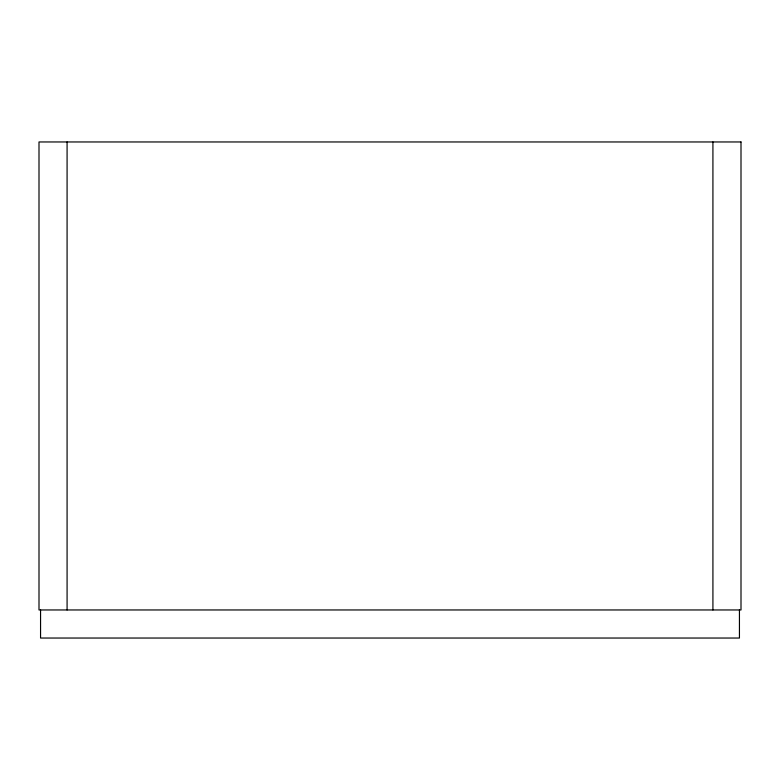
<?xml version="1.0" encoding="UTF-8"?>
<svg xmlns="http://www.w3.org/2000/svg" width="780" height="780" viewBox="0 0 780 780"><rect width="100%" height="100%" fill="white"/><g stroke="black" fill="none" stroke-linecap="round" stroke-linejoin="round"><path stroke-width="1.17" d="M739.44 609.96L739.44 638.04L40.56 638.04L40.56 609.96M712.92 141.96L712.92 609.96M67.08 141.96L67.08 609.96M741 141.96L39 141.96L39 609.96L741 609.96L741 141.96"/></g></svg>
